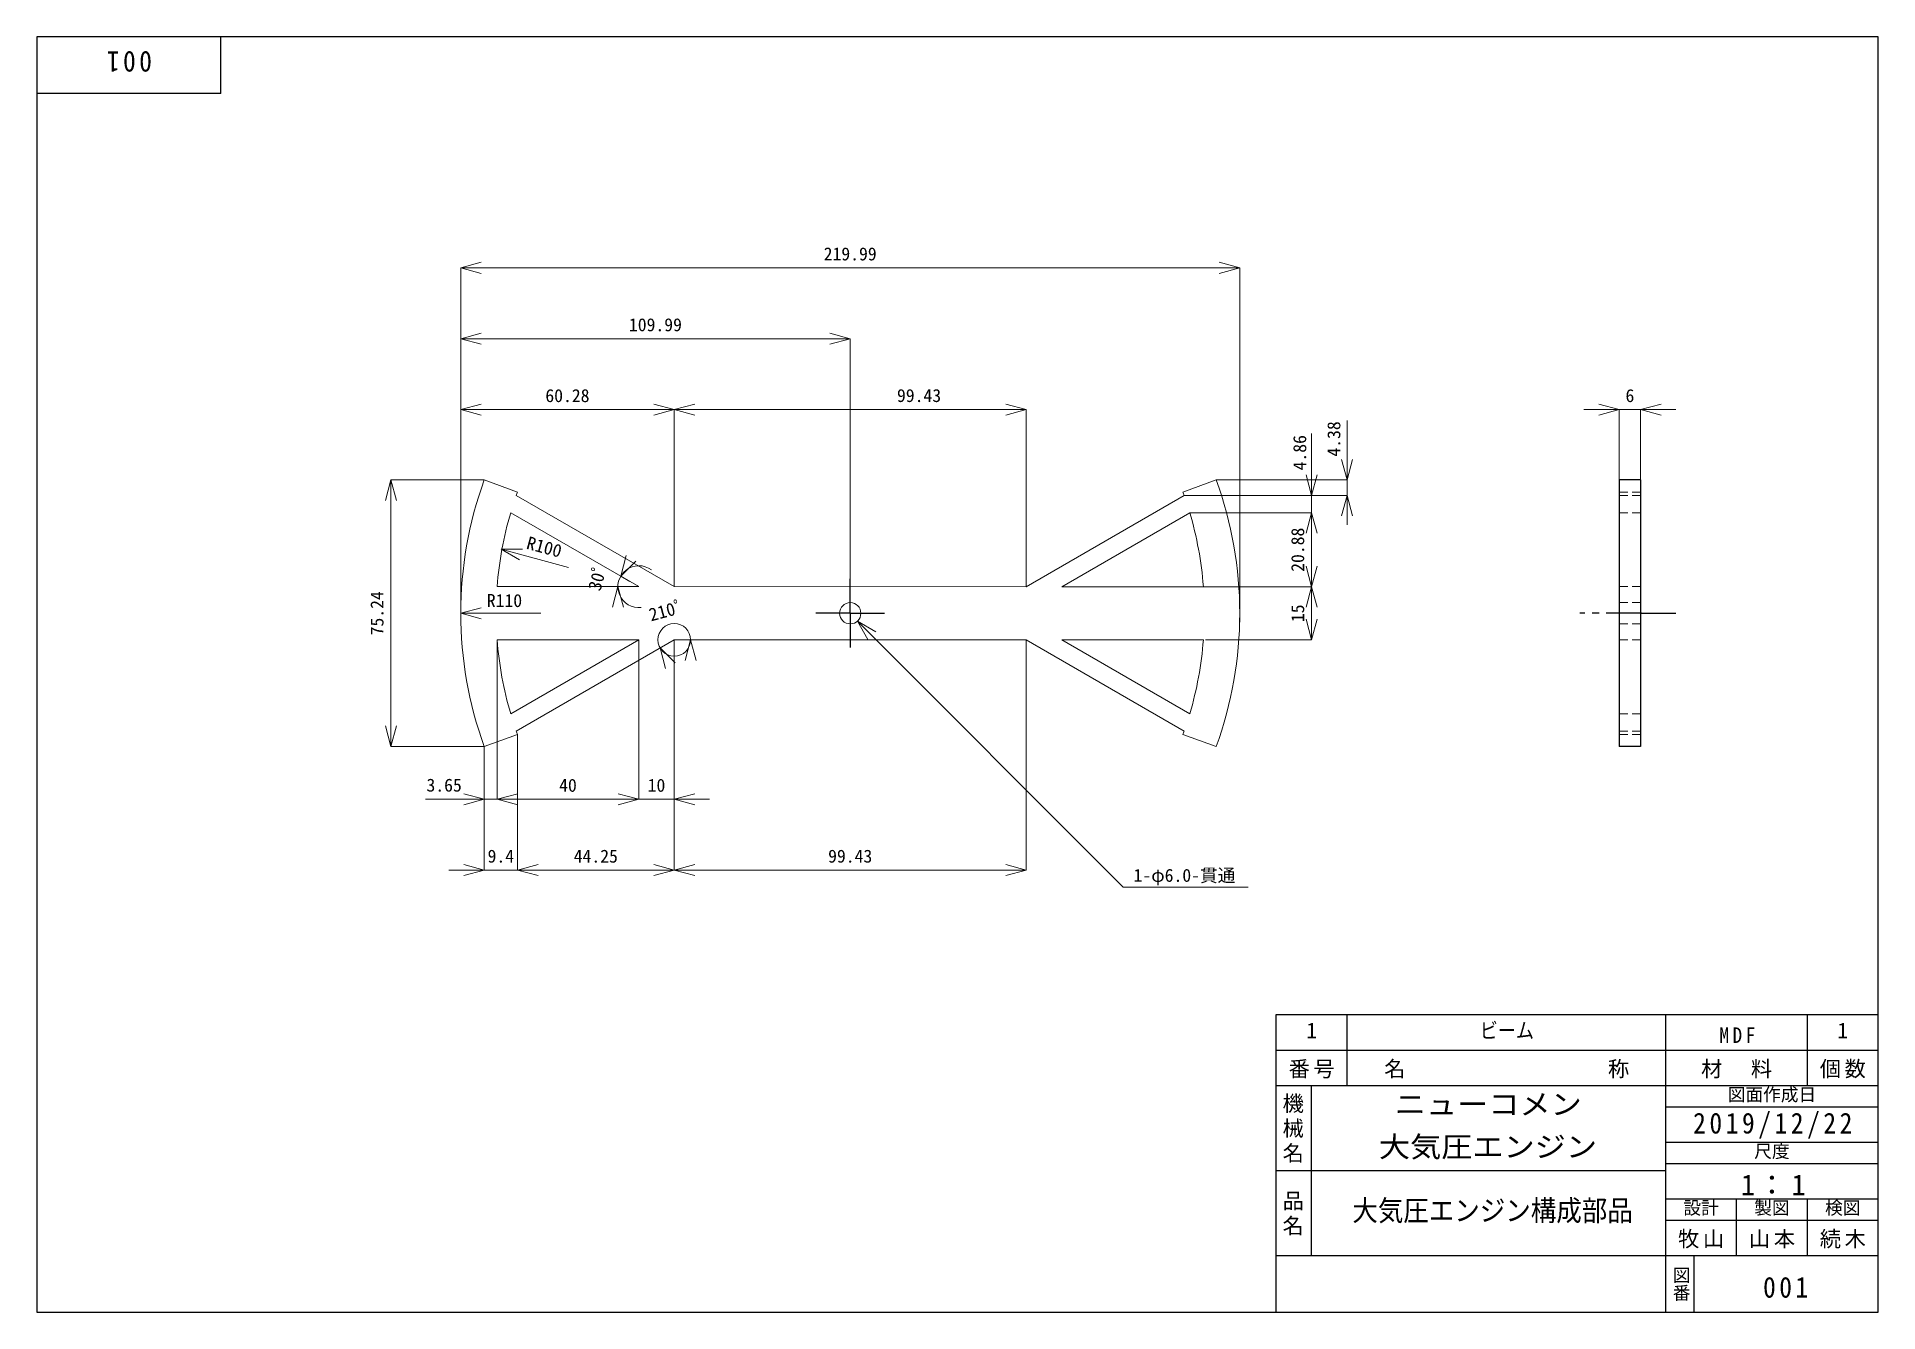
# Model space of a CAD drawing. Units: millimetres at full size, sheet at 1:2. Extents: x -260 to 260, y -187 to 173.
import ezdxf
from ezdxf.enums import TextEntityAlignment as Align

# ---------------------------------------------------------------- set-up
doc = ezdxf.new("R2010")
doc.units = ezdxf.units.MM
doc.header["$LTSCALE"] = 2
doc.linetypes.add('CHAIN1', pattern=[8, 5, -1, 1, -1])
doc.linetypes.add('DASHED1', pattern=[1.8, 1.2, -0.6])
doc.layers.add('0-7_表題欄内文字', color=7, linetype='Continuous')
for name, color, linetype, lineweight in [('0-F_輪郭線・表題欄', 7, 'Continuous', 25), ('1-1_実線', 7, 'Continuous', 18), ('1-2_中央線', 7, 'CHAIN1', 25), ('1-3_隠れ線', 4, 'DASHED1', 9), ('1-9_寸法線', 4, 'Continuous', 9)]:
    doc.layers.add(name, color=color, linetype=linetype, lineweight=lineweight)
doc.styles.add('@ＭＳ ゴシック', font='')
doc.styles.add('ＭＳ ゴシック', font='')
doc.styles.get('@ＭＳ ゴシック').set_extended_font_data('@MS Gothic')
doc.styles.get('ＭＳ ゴシック').set_extended_font_data('MS Gothic')

msp = doc.modelspace()

# ---------------------------------------------------------------- linework, layer by layer
at = {"layer": '0-F_輪郭線・表題欄'}
for p, q in [((-260, 173), (-260, -187)), ((260, 173), (-260, 173)), ((-208, 157), (-208, 173)), ((260, -187), (260, 173)), ((-208, 157), (-260, 157)), ((90, -103), (260, -103)), ((90, -187), (90, -103)), ((110, -123), (110, -103)), ((200, -187), (200, -103)), ((240, -123), (240, -103)), ((90, -113), (260, -113)), ((90, -123), (260, -123)), ((100, -171), (100, -123)), ((200, -129), (260, -129)), ((200, -139), (260, -139)), ((200, -145), (260, -145)), ((90, -147), (200, -147)), ((200, -155), (260, -155)), ((220, -171), (220, -155)), ((240, -171), (240, -155)), ((200, -161), (260, -161)), ((90, -171), (260, -171)), ((208, -187), (208, -171)), ((-260, -187), (260, -187))]:
    msp.add_line(p, q, dxfattribs=at)
at = {"layer": '1-1_実線', "color": 4, "lineweight": 9}
msp.add_line((-140.282, 107.795), (79.71, 107.795), dxfattribs=at)
at = {"layer": '1-1_実線'}
for p, q in [((-124.252, 44.492), (-133.649, 47.913)), ((63.679, 44.495), (73.076, 47.915)), ((-80, 17.795), (-124.593, 43.541)), ((19.428, 17.793), (64.022, 43.539)), ((-90, 17.795), (-126.169, 38.677)), ((65.598, 38.675), (29.428, 17.793)), ((-130, 17.795), (-90, 17.795)), ((-80, 17.795), (19.428, 17.793)), ((29.428, 17.793), (69.428, 17.793)), ((-90, 2.795), (-130, 2.795)), ((-126.169, -18.088), (-90, 2.795)), ((-80, 2.795), (-124.593, -22.951)), ((29.428, 2.793), (65.598, -18.089)), ((69.428, 2.793), (29.428, 2.793)), ((-124.251, -23.906), (-133.648, -27.326)), ((63.679, -23.909), (73.076, -27.329))]:
    msp.add_line(p, q, dxfattribs=at)
at = {"layer": '1-1_実線', "lineweight": 25}
for p, q in [((192.89, 47.915), (186.89, 47.915)), ((186.89, 47.915), (186.89, -27.329)), ((192.89, 47.915), (192.89, -27.329)), ((192.89, -27.329), (186.89, -27.329))]:
    msp.add_line(p, q, dxfattribs=at)
at = {"layer": '1-1_実線'}
msp.add_lwpolyline([(-80, 2.795), (19.425, 2.795), (64.022, -22.953)], dxfattribs=at)
msp.add_circle((-30.29, 10.293), 3, dxfattribs=at)
for centre, radius, start, end in [((-30.282, 10.295), 110, 160.00236, 199.9994), ((-30.29, 10.293), 110, 340, 20), ((-30.282, 10.295), 100, 160.00259, 160.58184), ((-30.29, 10.293), 100, 19.41816, 20), ((-30.282, 10.295), 100, 163.51146, 175.69878), ((-30.29, 10.293), 100, 4.30122, 16.48854), ((-30.282, 10.295), 100, 184.30122, 196.48854), ((-30.29, 10.293), 100, 343.51146, 355.69878), ((-30.282, 10.295), 100, 199.41816, 199.99934), ((-30.29, 10.293), 100, 340, 340.58184)]:
    msp.add_arc(centre, radius, start, end, dxfattribs=at)
at = {"layer": '1-2_中央線'}
for p, q in [((-30.29, 10.293), (-30.29, 19.965)), ((-30.29, 10.293), (-39.962, 10.293)), ((-30.29, 10.293), (-30.29, 0.621)), ((-30.29, 10.293), (-20.618, 10.293)), ((193.2, 10.293), (175.78, 10.293)), ((193.2, 10.293), (202.872, 10.293))]:
    msp.add_line(p, q, dxfattribs=at)
at = {"layer": '1-3_隠れ線'}
for p, q in [((186.89, 44.495), (192.89, 44.495)), ((186.89, 43.539), (192.89, 43.539)), ((186.89, 38.675), (192.89, 38.675)), ((186.89, 17.795), (192.89, 17.795)), ((186.89, 13.293), (192.89, 13.293)), ((186.89, 7.293), (192.89, 7.293)), ((186.89, 2.793), (192.89, 2.793)), ((186.89, -18.089), (192.89, -18.089)), ((186.89, -22.953), (192.89, -22.953)), ((186.89, -23.909), (192.89, -23.909))]:
    msp.add_line(p, q, dxfattribs=at)
at = {"layer": '1-9_寸法線'}
for p, q in [((-140.282, 107.795), (-134.486, 109.348)), ((79.71, 107.795), (73.914, 109.348)), ((-140.282, 107.795), (-134.486, 106.242)), ((-140.282, 107.795), (-140.282, 7.795)), ((79.71, 107.795), (73.914, 106.242)), ((79.71, 107.795), (79.71, 7.795)), ((-140.282, 87.795), (-134.486, 89.348)), ((-30.29, 87.795), (-36.086, 89.348)), ((-140.282, 87.795), (-134.486, 86.242)), ((-140.282, 87.795), (-30.29, 87.795)), ((-140.282, 87.795), (-140.282, 67.795)), ((-30.29, 87.795), (-36.086, 86.242)), ((-30.29, 87.795), (-30.29, 19.965)), ((-140.282, 67.795), (-134.486, 69.348)), ((-140.282, 67.795), (-134.486, 66.242)), ((-140.282, 67.795), (-80, 67.795)), ((-140.282, 67.795), (-140.282, 13.882)), ((-80, 67.795), (-85.796, 69.348)), ((-80, 67.795), (-85.796, 66.242)), ((-80, 67.795), (-74.204, 69.348)), ((-80, 67.795), (-74.204, 66.242)), ((-80, 67.795), (-80, 17.795)), ((-80, 67.795), (19.428, 67.795)), ((19.428, 67.795), (13.633, 69.348)), ((19.428, 67.795), (13.633, 66.242)), ((19.428, 67.795), (19.428, 17.795)), ((186.89, 67.795), (176.89, 67.795)), ((186.89, 67.795), (181.095, 69.348)), ((186.89, 67.795), (181.095, 66.242)), ((186.89, 67.795), (192.89, 67.795)), ((186.89, 67.795), (186.89, 47.795)), ((192.89, 67.795), (198.686, 69.348)), ((192.89, 67.795), (202.89, 67.795)), ((192.89, 67.795), (198.686, 66.242)), ((192.89, 67.795), (192.89, 47.915)), ((110, 47.915), (110, 64.74)), ((110, 47.915), (108.447, 53.711)), ((110, 47.915), (111.553, 53.711)), ((-160, 47.913), (-161.553, 42.117)), ((-160, 47.913), (-158.447, 42.117)), ((-160, 47.913), (-160, -27.326)), ((-160, 47.913), (-133.649, 47.913)), ((110, 47.915), (73.076, 47.915)), ((100, 43.539), (101.553, 49.334)), ((110, 47.915), (110, 43.539)), ((100, 43.539), (64.022, 43.539)), ((100, 43.539), (100, 38.675)), ((110, 43.539), (108.447, 37.743)), ((110, 43.539), (111.553, 37.743)), ((110, 43), (110, 35.275)), ((100, 38.675), (65.598, 38.675)), ((100, 38.675), (98.447, 32.88)), ((100, 38.675), (98.447, 32.88)), ((100, 38.675), (101.553, 32.88)), ((100, 38.675), (101.553, 32.88)), ((100, 38.675), (100, 17.793)), ((-128.887, 28.335), (-122.887, 28.335)), ((-128.887, 28.335), (-123.691, 25.335)), ((-109.879, 23.242), (-128.887, 28.335)), ((-95.119, 20.75), (-93.566, 26.546)), ((-95.119, 20.75), (-90.876, 24.993)), ((100, 17.793), (98.447, 23.588)), ((100, 17.793), (101.553, 23.588)), ((-95.911, 17.795), (-97.464, 11.999)), ((-95.911, 17.795), (-94.358, 11.999)), ((-92.969, 17.795), (-95.911, 17.795)), ((-92.571, 19.279), (-95.119, 20.75)), ((100, 17.793), (69.428, 17.793)), ((100, 17.793), (90, 17.793)), ((100, 17.793), (98.447, 11.997)), ((100, 17.793), (101.553, 11.997)), ((100, 17.793), (100, 2.793)), ((-140.282, 10.295), (-134.486, 11.848)), ((-140.282, 10.295), (-134.486, 8.742)), ((-117.694, 10.295), (-140.282, 10.295)), ((-28.285, 8.06), (-25.285, 2.864)), ((-28.285, 8.06), (-23.089, 5.06)), ((100, 2.793), (98.447, 8.588)), ((100, 2.793), (101.553, 8.588)), ((-130, -42.205), (-130, 2.795)), ((-90, -42.205), (-90, 2.795)), ((-81.982, 1.651), (-83.991, 0.49)), ((-83.991, 0.49), (-82.439, -5.305)), ((-83.991, 0.49), (-79.749, -3.752)), ((-80, -62.205), (-80, 2.795)), ((-77.712, 2.795), (-75.391, 2.795)), ((-75.391, 2.795), (-76.944, -3.001)), ((-75.391, 2.795), (-73.838, -3.001)), ((19.425, -62.205), (19.425, 2.795)), ((100, 2.793), (70, 2.793)), ((-160, -27.326), (-161.553, -21.531)), ((-160, -27.326), (-158.447, -21.531)), ((-124.251, -62.205), (-124.251, -23.906)), ((-160, -27.326), (-133.648, -27.326)), ((-133.648, -62.205), (-133.648, -27.326)), ((-90, -42.205), (-90, -27)), ((-80, -42.205), (-80, -27)), ((-133.648, -42.205), (-133.648, -32.205)), ((-133.648, -42.205), (-139.444, -40.652)), ((-130, -42.205), (-124.204, -40.652)), ((-130, -42.205), (-124.204, -40.652)), ((-90, -42.205), (-95.796, -40.652)), ((-90, -42.205), (-95.796, -40.652)), ((-80, -42.205), (-74.204, -40.652)), ((-133.648, -42.205), (-150.263, -42.205)), ((-133.648, -42.205), (-139.444, -43.758)), ((-133.648, -42.205), (-130, -42.205)), ((-130, -42.205), (-120, -42.205)), ((-130, -42.205), (-124.204, -43.758)), ((-130, -42.205), (-124.204, -43.758)), ((-130, -42.205), (-90, -42.205)), ((-90, -42.205), (-100, -42.205)), ((-90, -42.205), (-95.796, -43.758)), ((-90, -42.205), (-95.796, -43.758)), ((-90, -42.205), (-80, -42.205)), ((-80, -42.205), (-74.204, -43.758)), ((-80, -42.205), (-70, -42.205)), ((-133.648, -62.205), (-143.648, -62.205)), ((-133.648, -62.205), (-139.444, -60.652)), ((-133.648, -62.205), (-139.444, -63.758)), ((-133.648, -62.205), (-124.251, -62.205)), ((-124.251, -62.205), (-118.456, -60.652)), ((-124.251, -62.205), (-118.456, -60.652)), ((-124.251, -62.205), (-114.251, -62.205)), ((-124.251, -62.205), (-118.456, -63.758)), ((-124.251, -62.205), (-118.456, -63.758)), ((-124.251, -62.205), (-80, -62.205)), ((-80, -62.205), (-85.796, -60.652)), ((-80, -62.205), (-85.796, -63.758)), ((-80, -62.205), (-74.204, -60.652)), ((-80, -62.205), (-74.204, -63.758)), ((-80, -62.205), (19.425, -62.205)), ((19.425, -62.205), (13.63, -60.652)), ((19.425, -62.205), (13.63, -63.758))]:
    msp.add_line(p, q, dxfattribs=at)
for points in [[(100, 43), (100, 55.793), (100, 61.075)], [(110, 43.539), (100, 43.539), (98.447, 49.334)], [(-28.285, 8.06), (46.775, -67), (82.117, -67)]]:
    msp.add_lwpolyline(points, dxfattribs=at)
msp.add_circle((-80, 2.795), 4.609, dxfattribs=at)
msp.add_arc((-90, 17.795), 5.911, 53.06661, 276.93339, dxfattribs=at)

# ---------------------------------------------------------------- texts
at = {"layer": '0-7_表題欄内文字', "style": 'ＭＳ ゴシック'}
for p in [(98.5, -111), (248.5, -111)]:
    msp.add_text('1', height=4.399, dxfattribs=at).set_placement(p, align=Align.BOTTOM_LEFT)
for s, height, width, p in [('ビーム', 4.399, 0.85, (147.5, -111)), ('ニューコメン', 5.865, 1.1, (123.5, -133)), ('大気圧エンジン', 5.865, 1.1, (119, -145)), ('大気圧エンジン構成部品', 5.865, 0.9, (111.5, -163))]:
    msp.add_text(s, height=height, dxfattribs=dict(at, width=width)).set_placement(p, align=Align.BOTTOM_LEFT)
at = {"layer": '0-7_表題欄内文字', "color": 4, "style": 'ＭＳ ゴシック'}
for s, p in [('図面作成日', (217.5, -128.5)), ('尺度', (225, -144.5)), ('設計', (205, -160.5)), ('製図', (225, -160.5)), ('検図', (245, -160.5))]:
    msp.add_text(s, height=3.666, dxfattribs=at).set_placement(p, align=Align.BOTTOM_LEFT)
at = {"layer": '0-7_表題欄内文字', "color": 4, "style": '@ＭＳ ゴシック'}
msp.add_text('図番', height=3.666, rotation=270, dxfattribs=at).set_placement((201.5, -174), align=Align.BOTTOM_LEFT)
at = {"layer": '0-7_表題欄内文字', "attachment_point": 7}
for s, insert, char_height, rotation, style in [('\\T1.27;\\W0.9;001', (-227.5, 169), 5.865, 180, 'ＭＳ ゴシック'), ('\\T1.17;機械名', (92, -125), 4.399, 270, '@ＭＳ ゴシック'), ('\\T1.17;品名', (92, -152.5), 4.399, 270, '@ＭＳ ゴシック')]:
    msp.add_mtext(s, dxfattribs=dict(at, insert=insert, char_height=char_height, rotation=rotation, style=style))
at = {"layer": '0-7_表題欄内文字', "attachment_point": 7, "style": 'ＭＳ ゴシック'}
for s, insert, char_height in [('\\T1.38;\\W0.9;MDF', (215.181, -111), 4.399), ('\\T1.17;番号', (93.5, -121), 4.399), ('\\T1.17;名\u3000\u3000\u3000\u3000\u3000\u3000\u3000\u3000称', (120.5, -121), 4.399), ('\\T1.17;材\u3000料', (210, -121), 4.399), ('\\T1.17;個数', (243.5, -121), 4.399), ('\\T1.28;\\W0.9;2019/12/22', (207.75, -138), 5.865), ('\\T1.19;1：1', (221.25, -154), 5.865), ('\\T1.17;牧山', (203.5, -169), 4.399), ('\\T1.17;山本', (223.5, -169), 4.399), ('\\T1.17;続木', (243.5, -169), 4.399), ('\\T1.27;\\W0.9;001', (227.5, -183), 5.865)]:
    msp.add_mtext(s, dxfattribs=dict(at, insert=insert, char_height=char_height))
at = {"layer": '1-9_寸法線', "style": 'ＭＳ ゴシック'}
for s, p in [('219.99', (-37.786, 108.795)), ('109.99', (-92.786, 88.795)), ('60.28', (-116.391, 68.795)), ('99.43', (-17.094, 68.817)), ('6', (188.64, 68.795)), ('R110', (-132.924, 10.945)), ('3.65', (-149.964, -41.156)), ('40', (-112.5, -41.205)), ('10', (-87.5, -41.205)), ('9.4', (-132.7, -61.205)), ('44.25', (-108.376, -61.205)), ('99.43', (-36.537, -61.205)), ('1-φ6.0-貫通', (49.729, -66.625))]:
    msp.add_text(s, height=3.666, dxfattribs=at).set_placement(p, align=Align.BOTTOM_LEFT)
for s, rotation, p in [('4.38', 90, (109.212, 54.505)), ('4.86', 90, (99.576, 50.613)), ('R100', 345, (-122.266, 27.469)), ('20.88', 90, (99, 21.984)), ('30ﾟ', 75, (-99.811, 16.062)), ('75.24', 90, (-161, 4.043)), ('210ﾟ', 15, (-86.281, 6.918)), ('15', 90, (99, 7.793))]:
    msp.add_text(s, height=3.666, rotation=rotation, dxfattribs=at).set_placement(p, align=Align.BOTTOM_LEFT)

doc.saveas('drawing.dxf')
